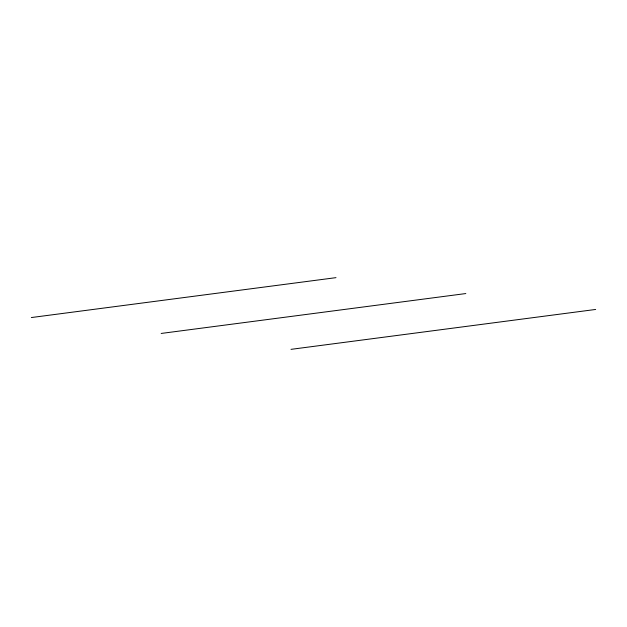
<?xml version="1.0" encoding="UTF-8"?>
<svg xmlns="http://www.w3.org/2000/svg" width="627" height="627" viewBox="0 0 627 627"><rect width="100%" height="100%" fill="white"/><g stroke="black" fill="none" stroke-linecap="round" stroke-linejoin="round"><path stroke-width="0.94" d="M31.35 317.544L335.994 277.651M161.178 333.446L465.822 293.554M291.006 349.349L595.65 309.456"/></g></svg>
